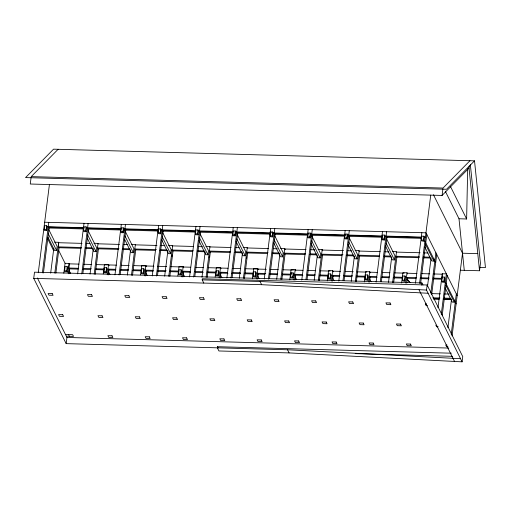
<?xml version="1.0" encoding="UTF-8"?>
<svg xmlns="http://www.w3.org/2000/svg" width="511" height="511" viewBox="0 0 511 511"><rect width="100%" height="100%" fill="white"/><g stroke="black" fill="none" stroke-linecap="round" stroke-linejoin="round"><path stroke-width="0.77" d="M445.279 191.171L458.999 218.765L466.626 218.983L467.693 168.802M31.107 177.362L30.264 184.017L442.085 195.445L469.021 168.042L469.296 165.851M451.328 353.197L217.507 346.714L217.367 347.825L218.925 350.968L289.092 352.909L462.097 361.833L460.539 358.69L287.533 349.773L66.168 343.635L33.726 278.361L34.505 272.184L421.914 282.934L422.98 285.074M38.274 272.746L49.414 184.58M44.17 229.605L44.668 225.696L46.725 225.753L47.191 226.692L46.699 230.608L44.642 230.55L44.17 229.605L46.233 229.663L46.699 230.608M46.233 229.663L46.725 225.753M42.394 272.861L48.775 222.349M43.435 272.97L49.12 227.989M50.666 273.155L53.815 248.218M47.925 237.161L54.562 250.505L56.619 250.562L57.143 246.417L48.762 229.56M54.811 273.078L58.695 242.303L54.581 242.188M81.128 248.34L58.803 247.72L58.382 246.87L58.695 242.303M55.852 273.2L59.04 247.944M63.824 273.225L65.076 263.312L58.522 250.128M64.584 270.747L65.114 266.57L67.171 266.627L67.637 267.572L67.113 271.75L65.05 271.692L64.584 270.747L66.641 270.804L67.113 271.75M66.641 270.804L67.171 266.627M68.001 272.893L69.196 263.421L65.076 263.312M78.068 269.118L69.298 268.875L68.876 268.026L69.196 263.421M68.94 273.8L69.643 268.281M66.168 343.635L66.947 337.458L37.373 277.965M77.64 273.839L84.021 223.326M83.536 230.697L84.034 226.788L86.091 226.846L86.557 227.785L86.065 231.7L84.008 231.643L83.536 230.697L85.599 230.755L86.065 231.7M85.599 230.755L86.091 226.846M81.76 273.953L88.141 223.441M82.903 273.27L88.588 228.289M90.057 274.062L93.245 248.806M87.292 238.254L93.928 251.597L95.985 251.655L96.509 247.509L88.128 230.653M94.177 274.171L98.061 243.396L93.947 243.281M95.218 274.292L98.508 248.25M103.248 273.87L104.442 264.404L108.562 264.513L109.124 265.65M103.95 271.839L104.48 267.662L106.537 267.719L107.003 268.665L106.48 272.842L104.416 272.785L103.95 271.839L106.007 271.897L106.48 272.842M106.007 271.897L106.537 267.719M107.265 274.777L108.562 264.513M108.306 274.892L109.009 269.374M114.949 274.873L121.331 224.361M120.845 231.732L121.343 227.823L123.4 227.88L123.866 228.819L123.375 232.735L121.311 232.677L120.845 231.732L122.908 231.79L123.375 232.735M122.908 231.79L123.4 227.88M119.069 274.988L125.451 224.476M120.213 274.305L125.891 229.324M127.367 275.097L130.554 249.841M124.601 239.289L131.238 252.632L133.294 252.69L133.818 248.55L125.438 231.687M131.48 275.205L135.37 244.43L131.25 244.315M132.528 275.327L135.817 249.285M140.557 274.905L141.751 265.439L145.871 265.554L146.433 266.685M141.26 272.874L141.783 268.697L143.846 268.754L144.313 269.699L143.783 273.877L141.726 273.819L141.26 272.874L143.316 272.931L143.783 273.877M143.316 272.931L143.846 268.754M144.575 275.812L145.871 265.554M145.616 275.927L146.312 270.408M152.259 275.908L158.64 225.396M158.155 232.773L158.646 228.858L160.71 228.915L161.176 229.854L160.684 233.77L158.621 233.712L158.155 232.773L160.211 232.824L160.684 233.77M160.211 232.824L160.71 228.915M156.379 276.023L162.76 225.511M157.516 275.34L163.201 230.359M164.67 276.132L167.864 250.875M161.559 239.621L168.541 253.667L170.604 253.724L171.128 249.585L162.747 232.722M168.79 276.247L172.68 245.465L168.56 245.35M171.913 256.362L172.086 254.983M169.831 276.362L173.12 250.32M177.86 275.94L179.061 266.474L183.174 266.589L183.743 267.719M178.563 273.909L179.093 269.738L181.15 269.789L181.622 270.734L181.092 274.912L179.035 274.854L178.563 273.909L180.626 273.966L181.092 274.912M180.626 273.966L181.15 269.789M181.884 276.847L183.174 266.589M182.925 276.962L183.621 271.443M189.568 276.943L195.949 226.43M195.464 233.808L195.956 229.893L198.013 229.95L198.485 230.889L197.987 234.805L195.93 234.747L195.464 233.808L197.521 233.866L197.987 234.805M197.521 233.866L198.013 229.95M193.682 277.058L200.063 226.545M194.825 276.374L200.51 231.394M201.979 277.166L205.173 251.91M203.787 283.081L202.196 279.881L202.337 278.763L427.158 284.997L462.755 356.608L462.097 361.833M198.868 240.655L205.85 254.708L207.907 254.759L208.431 250.62L200.05 233.757M206.099 277.281L209.989 246.5L205.869 246.385M209.223 257.397L209.395 256.017M207.14 277.396L210.43 251.355M215.169 276.975L216.364 267.509L220.484 267.623L221.046 268.754M215.872 274.944L216.402 270.773L218.459 270.83L218.925 271.769L218.401 275.946L216.338 275.889L215.872 274.944L217.935 275.001L218.401 275.946M217.935 275.001L218.459 270.83M219.187 277.882L220.484 267.623M220.235 278.003L220.931 272.478M226.871 277.978L233.252 227.465M232.767 234.843L233.265 230.927L235.322 230.985L235.788 231.924L235.296 235.839L233.24 235.782L232.767 234.843L234.83 234.9L235.296 235.839M234.83 234.9L235.322 230.985M230.991 278.093L237.372 227.58M232.135 277.409L237.813 232.428M239.289 278.201L242.476 252.945M236.171 241.69L243.159 255.743L245.216 255.8L245.74 251.655L237.36 234.792M243.408 278.316L247.292 247.535L243.179 247.42M246.526 258.432L246.704 257.052M244.45 278.431L247.739 252.389M252.377 278.802L253.673 268.543L257.793 268.658L258.355 269.789M253.181 275.978L253.705 271.807L255.768 271.865L256.235 272.804L255.704 276.981L253.648 276.924L253.181 275.978L255.238 276.036L255.704 276.981M255.238 276.036L255.768 271.865M256.496 278.917L257.793 268.658M257.538 279.038L258.24 273.513M264.283 279.019L270.664 228.5M270.178 235.878L270.67 231.968L272.733 232.026L273.2 232.965L272.702 236.874L270.645 236.823L270.178 235.878L272.235 235.935L272.702 236.874M272.235 235.935L272.733 232.026M268.403 279.127L274.784 228.615M269.54 278.45L275.225 233.47M276.694 279.236L279.785 254.772M273.583 242.731L280.565 256.778L282.628 256.835L283.151 252.69L274.771 235.833M280.814 279.351L284.704 248.576L280.584 248.461M281.855 279.466L285.144 253.424M289.788 279.836L291.085 269.578L295.198 269.693L295.767 270.824M290.587 277.019L291.117 272.842L293.173 272.9L293.646 273.839L293.116 278.016L291.059 277.958L290.587 277.019L292.65 277.077L293.116 278.016M292.65 277.077L293.173 272.9M293.908 279.951L295.198 269.693M294.949 280.073L295.645 274.548M301.777 280.054L308.159 229.541M307.673 236.919L308.165 233.01L310.222 233.061L310.694 234.006L310.196 237.915L308.139 237.858L307.673 236.919L309.73 236.976L310.196 237.915M309.73 236.976L310.222 233.061M305.993 279.389L312.272 229.656M307.034 279.491L312.719 234.511M314.188 280.277L317.28 255.813M311.078 243.773L318.059 257.819L320.116 257.876L320.64 253.731L311.914 236.171M318.308 280.392L322.198 249.617L318.078 249.502M319.349 280.507L322.639 254.465M327.283 280.878L328.573 270.619L332.693 270.734L333.255 271.865M328.081 278.061L328.611 273.883L330.668 273.941L331.134 274.88L330.611 279.057L328.547 279L328.081 278.061L330.144 278.118L330.611 279.057M330.144 278.118L330.668 273.941M331.396 280.993L332.693 270.734M332.444 281.114L333.14 275.589M338.793 281.082L345.174 230.57M344.689 237.947L345.187 234.032L347.244 234.089L347.71 235.034L347.218 238.944L345.161 238.886L344.689 237.947L346.752 238.005L347.218 238.944M346.752 238.005L347.244 234.089M343.015 280.418L349.294 230.685M344.056 280.52L349.741 235.533M351.21 281.305L354.398 256.049M348.1 244.795L355.081 258.847L357.138 258.905L357.662 254.759L349.281 237.902M355.33 281.42L359.214 250.639L355.1 250.531M356.371 281.535L359.661 255.494M364.298 281.906L365.595 271.648L369.715 271.763L370.277 272.893M365.103 279.089L365.633 274.912L367.69 274.969L368.156 275.908L367.633 280.085L365.569 280.028L365.103 279.089L367.16 279.147L367.633 280.085M367.16 279.147L367.69 274.969M368.418 282.021L369.715 271.763M369.459 282.142L370.162 276.617M376.102 282.117L382.483 231.604M381.998 238.982L382.49 235.066L384.553 235.124L385.019 236.069L384.528 239.978L382.464 239.921L381.998 238.982L384.055 239.039L384.528 239.978M384.055 239.039L384.553 235.124M380.318 281.452L386.603 231.719M381.366 281.555L387.044 236.567M388.52 282.34L391.707 257.084M385.403 245.829L392.391 259.882L394.447 259.939L394.971 255.794L386.591 238.937M392.633 282.455L396.523 251.68L392.403 251.565M393.674 282.57L396.964 256.528M401.608 282.941L402.904 272.682L407.024 272.797L407.586 273.928M402.413 280.124L402.936 275.946L404.999 276.004L405.466 276.943L404.936 281.12L402.879 281.063L402.413 280.124L404.469 280.181L404.936 281.12M404.469 280.181L404.999 276.004M405.728 283.056L407.024 272.797M406.769 283.177L407.465 277.652M415.469 283.209L421.85 232.697M421.364 240.074L421.862 236.159L423.919 236.216L424.386 237.161L423.894 241.071L421.831 241.013L421.364 240.074L423.427 240.132L423.894 241.071M423.427 240.132L423.919 236.216M419.588 283.324L430.728 195.157M420.63 283.458L426.813 234.504M421.639 285.106L421.914 282.934M460.539 358.69L426.519 290.056L427.158 284.997M427.483 286.588L431.073 258.176M424.769 246.922L431.757 260.974L433.813 261.032L434.075 258.956M442.085 195.445L442.922 188.789M430.792 293.116L435.889 252.773M431.635 294.796L436.733 254.465M437.984 307.711L442.271 273.775L446.39 273.89L441.287 314.252M442.309 275.589L441.951 278.374L433.187 278.131M441.779 281.216L442.302 277.039L444.366 277.096L444.832 278.035L444.302 282.213L442.245 282.155L441.779 281.216L443.835 281.274L444.302 282.213M443.835 281.274L444.366 277.096M442.232 315.153L447.234 275.589M447.917 327.698L451.507 299.286M445.196 288.012L452.19 302.084L454.247 302.142L454.509 300.066M451.226 334.226L456.323 293.876M452.069 335.919L462.519 253.213L433.449 194.729M460.283 270.223L479.522 270.753L480.455 263.363L470.35 164.67M58.126 149.295L31.203 176.627L443.018 188.054L469.948 160.722M474.521 160.85L446.518 189.268L25.55 177.592L53.553 149.167L474.521 160.85L485.45 267.592L479.867 267.432M44.655 222.234L425.97 232.812L457.166 295.575M47.191 226.692L84.098 227.721M86.487 227.785L121.561 228.756M123.157 228.8L159.03 229.797M160.626 229.841L195.7 230.812M198.089 230.883L233.169 231.853M235.558 231.917L270.632 232.895M272.229 232.939L308.631 233.949M310.49 234L345.564 234.971M347.161 235.015L382.234 235.993M384.63 236.056L421.3 237.072M424.386 237.161L425.414 237.187M83.51 228.117L48.436 227.146L48.858 227.995L83.932 228.966M87.496 228.232L120.973 229.158M124.959 229.267L158.442 230.199M162.428 230.308L195.113 231.215M199.897 231.349L232.582 232.256M236.567 232.364L270.044 233.297M274.03 233.406L307.513 234.332M311.499 234.447L344.982 235.373M348.968 235.488L381.653 236.389M386.431 236.523L421.511 237.5M87.918 229.075L120.602 229.982M124.588 230.097L158.065 231.023M162.051 231.132L195.534 232.064M199.52 232.173L233.003 233.105M236.989 233.214L269.667 234.121M274.452 234.255L307.935 235.181M311.921 235.29L344.606 236.197M348.591 236.312L382.068 237.238M386.853 237.372L421.134 238.324M462.519 253.213L477.772 253.635M58.906 242.725L82.028 243.37M86.806 243.504L90 243.587M97.971 243.811L119.491 244.411M123.477 244.52L127.463 244.628M135.434 244.852L156.96 245.446M160.946 245.561L164.932 245.67M172.105 245.868L193.631 246.468M198.415 246.596L202.401 246.711M209.574 246.909L231.093 247.503M235.878 247.637L239.065 247.726M247.037 247.95L268.562 248.544M273.347 248.678L277.332 248.787M284.506 248.985L306.032 249.585M310.816 249.719L314.802 249.828M321.975 250.026L343.494 250.626M347.48 250.735L351.466 250.844M358.645 251.042L380.165 251.642M384.949 251.776L388.935 251.885M396.108 252.083L420.023 252.747M424.009 252.856L427.994 252.971M58.382 246.87L81.505 247.516M85.49 247.624L91.865 247.803M97.448 247.956L118.967 248.55M122.953 248.665L129.334 248.838M134.91 248.998L156.436 249.592M160.422 249.7L166.797 249.879M171.581 250.013L193.107 250.607M197.891 250.741L204.266 250.92M209.05 251.054L230.57 251.648M235.354 251.782L241.735 251.961M246.513 252.089L268.039 252.69M272.823 252.824L279.198 252.996M283.982 253.13L305.508 253.731M310.292 253.858L316.667 254.037M321.451 254.171L342.97 254.765M346.956 254.88L353.337 255.053M358.122 255.187L379.641 255.787M384.425 255.922L390.806 256.094M395.584 256.228L419.499 256.892M423.485 257.001L429.866 257.18M85.912 248.474L93.085 248.672M97.869 248.806L118.59 249.381M122.576 249.489L129.756 249.687M135.332 249.841L155.261 250.396M160.045 250.531L167.218 250.729M172.801 250.882L192.73 251.438M197.514 251.565L204.687 251.77M209.472 251.897L230.199 252.472M234.977 252.606L242.157 252.804M246.934 252.939L267.662 253.513M272.446 253.648L279.619 253.846M284.403 253.98L305.131 254.555M309.915 254.689L317.088 254.887M321.873 255.021L341.802 255.57M346.586 255.704L353.759 255.902M359.335 256.056L379.264 256.611M384.048 256.746L391.222 256.944M396.006 257.078L419.129 257.716M423.114 257.825L430.288 258.029M69.407 263.848L78.975 264.117M83.753 264.244L91.725 264.468M96.509 264.602L116.438 265.152M121.222 265.286L129.194 265.509M133.978 265.637L153.907 266.193M157.893 266.301L166.663 266.544M170.648 266.659L190.577 267.208M195.362 267.342L203.333 267.566M208.111 267.694L228.04 268.249M232.824 268.384L240.796 268.601M245.58 268.735L266.308 269.31M270.293 269.425L278.265 269.642M283.049 269.776L293.41 270.064M295.007 270.108L302.978 270.332M307.763 270.46L315.734 270.683M320.512 270.817L330.08 271.079M332.469 271.149L340.441 271.367M345.225 271.501L353.197 271.724M357.183 271.833L366.751 272.101M369.938 272.184L377.112 272.389M382.694 272.542L389.867 272.74M394.652 272.874L404.22 273.136M407.408 273.225L416.97 273.494M421.754 273.628L429.725 273.845M433.711 273.953L442.481 274.203L442.271 273.775M68.876 268.026L78.445 268.288M83.229 268.422L91.201 268.645M95.985 268.773L103.957 268.997M107.942 269.105L115.914 269.329M120.698 269.463L128.67 269.68M133.448 269.814L141.419 270.038M145.405 270.147L153.377 270.37M157.362 270.479L166.132 270.721M170.118 270.83L178.888 271.079M182.874 271.188L190.047 271.386M194.832 271.52L202.803 271.737M207.587 271.871L215.559 272.095M220.343 272.229L227.516 272.427M232.301 272.561L240.272 272.778M245.056 272.912L253.028 273.136M257.014 273.244L265.777 273.487M269.763 273.596L277.735 273.819M282.519 273.953L291.289 274.196M294.477 274.286L302.448 274.503M307.232 274.637L315.204 274.861M319.988 274.988L327.96 275.212M331.946 275.32L339.917 275.544M343.903 275.653L352.673 275.895M356.659 276.01L365.429 276.253M369.415 276.362L376.588 276.56M382.164 276.719L389.344 276.917M394.122 277.051L402.093 277.269M406.877 277.403L416.446 277.665M420.432 277.78L429.202 278.022M82.852 269.246L90.824 269.469M95.608 269.604L104.378 269.846M108.364 269.955L115.537 270.153M120.321 270.287L128.293 270.511M132.279 270.619L141.049 270.862M145.035 270.977L153.006 271.194M157.784 271.328L165.756 271.552M169.741 271.66L178.511 271.903M182.497 272.012L190.469 272.235M195.253 272.369L203.225 272.587M207.21 272.702L215.981 272.944M219.966 273.053L227.938 273.276M231.924 273.385L240.694 273.628M244.68 273.736L253.45 273.985M257.435 274.094L264.609 274.292M269.393 274.426L277.364 274.643M282.142 274.777L290.114 275.001M294.898 275.135L302.87 275.352M307.654 275.486L314.827 275.685M319.611 275.819L328.381 276.061M332.367 276.17L339.54 276.368M344.325 276.502L351.498 276.7M356.282 276.834L365.052 277.077M369.038 277.192L377.009 277.409M381.794 277.543L388.967 277.741M393.751 277.875L402.515 278.118M407.299 278.252L416.069 278.495M420.853 278.629L428.825 278.846M433.609 278.98L441.581 279.204M202.196 279.881L260.048 281.484L426.519 290.056M33.726 278.361L261.638 284.684L428.109 293.257M431.693 293.614L440.463 293.857M444.449 293.966L449.226 294.1M432.76 297.804L439.939 298.002M443.925 298.111L451.098 298.309M433.98 298.673L439.562 298.826M443.548 298.935L450.721 299.133M433.392 299.069L438.975 299.229M443.759 299.363L451.73 299.58M426.666 303.988L425.293 303.949L426.136 305.648L427.509 305.68M438.01 326.804L436.637 326.765L435.794 325.073M65.485 334.507L72.651 334.705L73.495 336.404L66.328 336.206M447.099 345.097L445.726 345.059L446.569 346.752L447.943 346.79M66.947 337.458L448.779 348.055M355.247 353.625L452.401 356.32M436.426 326.344L437.87 326.523M407.075 279.019L410.129 282.704M407.107 279.191L410.02 282.704M435.691 262.692L424.922 241.103M445.337 282.238L456.119 303.86M450.44 186.432L466.626 218.983M425.433 244.169L433.813 261.032M445.854 285.253L454.247 302.142M419.046 289.852L454.624 361.622M386.067 243.076L394.447 259.939M369.702 278.98L371.101 281.797M348.758 242.042L357.138 258.905M322.198 249.617L322.76 250.748M332.335 277.249L334.085 280.769M311.391 240.317L320.116 257.876M284.704 248.576L285.266 249.707M295.192 276.917L296.591 279.728M291.117 272.842L291.583 273.787M270.67 231.968L271.137 232.907M274.247 239.978L282.628 256.835M257.78 275.876L259.179 278.693M260.048 281.484L261.638 284.684M236.836 238.937L245.216 255.8M287.533 349.773L289.092 352.909M220.477 274.841L221.876 277.658M199.526 237.902L207.907 254.759M183.168 273.807L184.567 276.623M217.507 346.714L218.127 347.965M162.223 236.868L170.604 253.724M145.859 272.772L147.257 275.589M124.914 235.833L133.294 252.69M108.556 271.737L109.954 274.554M87.605 234.798L95.985 251.655M69.183 270.645L70.582 273.462M69.068 271.341L70.116 273.449M48.238 233.706L56.619 250.562M47.593 238.535L53.534 250.479M68.531 334.596L69.375 336.289M469.021 168.042L479.522 270.753M458.999 218.765L464.269 270.332M52.218 293.601L48.098 293.486L48.941 295.179L53.061 295.294L52.218 293.601M91.584 294.694L87.464 294.579L88.307 296.271L92.427 296.386L91.584 294.694M128.893 295.728L124.773 295.614L125.617 297.306L129.737 297.421L128.893 295.728M166.196 296.763L162.083 296.648L162.92 298.341L167.04 298.456L166.196 296.763M203.506 297.798L199.386 297.683L200.229 299.376L204.349 299.491L203.506 297.798M240.815 298.833L236.695 298.718L237.538 300.411L241.658 300.525L240.815 298.833M278.22 299.868L274.107 299.753L274.944 301.452L279.063 301.567L278.22 299.868M315.715 300.909L311.595 300.794L312.438 302.493L316.558 302.608L315.715 300.909M352.737 301.937L348.617 301.822L349.46 303.515L353.58 303.63L352.737 301.937M390.046 302.972L385.926 302.857L386.77 304.556L390.883 304.665L390.046 302.972M62.712 314.719L58.599 314.604L59.442 316.303L63.562 316.418L62.712 314.719M102.085 315.811L97.965 315.696L98.808 317.395L102.928 317.51L102.085 315.811M139.388 316.846L135.274 316.731L136.118 318.43L140.231 318.545L139.388 316.846M176.697 317.88L172.577 317.765L173.421 319.464L177.541 319.579L176.697 317.88M214.007 318.915L209.887 318.8L210.73 320.499L214.85 320.614L214.007 318.915M251.31 319.95L247.196 319.835L248.039 321.534L252.153 321.649L251.31 319.95M288.721 320.991L284.601 320.876L285.445 322.575L289.565 322.69L288.721 320.991M326.216 322.032L322.096 321.917L322.939 323.616L327.059 323.731L326.216 322.032M363.232 323.054L359.118 322.946L359.961 324.638L364.081 324.753L363.232 323.054M400.541 324.095L396.421 323.98L397.271 325.673L401.384 325.788L400.541 324.095M112.018 335.797L107.898 335.689L108.741 337.381L112.861 337.496L112.018 335.797M149.327 336.832L145.207 336.723L146.05 338.416L150.17 338.531L149.327 336.832M186.636 337.873L182.516 337.758L183.36 339.451L187.473 339.566L186.636 337.873M223.939 338.908L219.826 338.793L220.663 340.486L224.783 340.601L223.939 338.908M261.249 339.943L257.129 339.828L257.972 341.52L262.092 341.635L261.249 339.943M298.66 340.978L294.54 340.863L295.384 342.562L299.497 342.67L298.66 340.978M336.149 342.019L332.035 341.904L332.872 343.596L336.992 343.711L336.149 342.019M373.171 343.047L369.051 342.932L369.894 344.625L374.014 344.74L373.171 343.047M410.48 344.082L406.36 343.967L407.203 345.66L411.323 345.775L410.48 344.082"/></g></svg>
